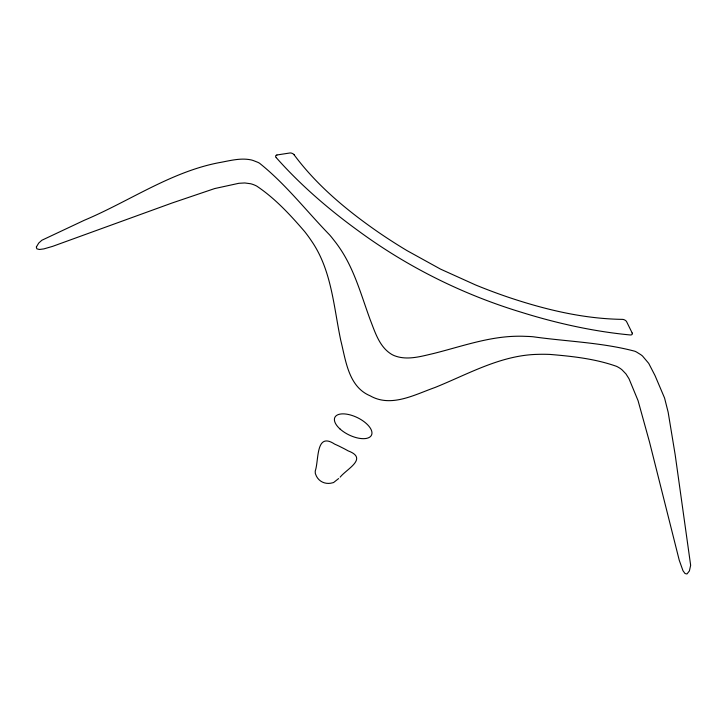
<?xml version="1.0" encoding="UTF-8"?>
<svg xmlns="http://www.w3.org/2000/svg" width="727" height="727" viewBox="0 0 727 727"><rect width="100%" height="100%" fill="white"/><g stroke="black" fill="none" stroke-linecap="round" stroke-linejoin="round"><path stroke-width="1.09" d="M340.154 477.139C346.87 468.77 368.516 458.483 348.106 450.858A73.772 34.86 25.9 0 0 343.98 448.604L338.955 446.078A73.772 34.86 25.9 0 0 334.665 444.124C315.6 431.474 318.999 459.946 315.318 470.76A58.614 27.699 25.9 0 0 315.236 471.532L315.309 473.332A9.724 4.598 25.9 0 0 315.573 474.113C317.99 481.528 325.442 484.973 332.793 482.746A9.724 4.598 25.9 0 0 333.62 482.51L338.618 478.566M276.86 154.987L289.873 152.988A3.008 1.418 25.9 0 1 294.262 154.86M294.144 154.86C316.854 185.449 346.506 210.076 377.613 231.713A282.876 133.668 25.9 0 0 407.047 250.633L440.544 269.126L475.531 284.939A282.876 133.668 25.9 0 0 508.6 297.334C545.35 309.638 583.608 318.862 622.539 319.371A3.008 1.418 25.9 0 1 626.601 321.67L632.181 332.993M632.081 332.975A4.226 1.999 25.9 0 1 630.291 334.965A338.855 160.122 25.9 0 1 521.495 312.31C462.581 294.453 406.811 266.655 357.293 230.068A338.855 160.122 25.9 0 1 276.205 157.586M276.205 157.586A4.226 1.999 25.9 0 1 276.932 155.06M36.359 247.016L36.841 248.834L39.412 249.488L43.893 248.888L52.626 246.362L172.226 202.951L214.701 188.557L238.856 183.295L244.781 182.959L250.633 183.749A13.713 6.479 25.9 0 1 256.64 186.048C275.015 198.289 290.309 214.919 304.658 231.568A158.813 75.045 25.9 0 1 311.519 240.991C331.685 270.199 333.648 306.685 340.754 340.363C345.798 360.338 348.342 386.682 370.125 395.797C391.126 407.829 414.699 394.634 434.91 387.527C468.243 374.096 500.939 355.067 537.826 354.358A158.813 75.045 25.9 0 1 549.894 354.422C572.322 356.275 595.286 358.784 616.587 366.363A13.713 6.479 25.9 0 1 621.967 369.77L625.956 373.914L629.009 378.749L638.061 400.65L649.52 442.052L679.254 560.272L682.98 570.722L685.016 573.512L686.97 573.985L689.396 570.922L690.65 565.288L675.174 454.757L668.149 412.191L664.569 398.032L655.045 375.614L648.738 363.4L642.514 356.021A15.258 7.206 25.9 0 0 640.696 354.622L636.479 352.004A10.096 4.771 25.9 0 0 634.798 351.223C601.638 342.426 566.851 341.545 532.982 336.746A109.913 51.944 25.9 0 0 529.492 336.501L522.658 336.237A156.096 73.763 25.9 0 0 515.552 336.265C487.408 336.983 460.645 346.734 433.601 353.495C420.951 356.403 407.12 360.656 394.416 355.703A11.805 5.58 25.9 0 1 391.28 354.131C379.349 346.706 375.105 332.239 370.261 319.898C361.301 295.589 354.576 269.899 339.827 248.234A156.096 73.763 25.9 0 0 335.838 242.645L331.757 237.438A109.913 51.944 25.9 0 0 329.567 234.848C306.331 210.966 285.666 184.058 259.53 163.23A10.096 4.771 25.9 0 0 257.894 162.348L253.241 160.522A15.258 7.206 25.9 0 0 250.997 159.885C240.174 157.623 229.205 160.921 218.563 162.757C170.445 172.117 128.961 201.488 84.332 220.254L41.839 240.264L38.722 243.063L36.359 247.016M340.036 429.003A20.347 9.615 25.9 0 0 371.37 435.382A20.347 9.615 25.9 0 0 348.142 414.426A20.347 9.615 25.9 0 0 340.036 429.003"/></g></svg>
